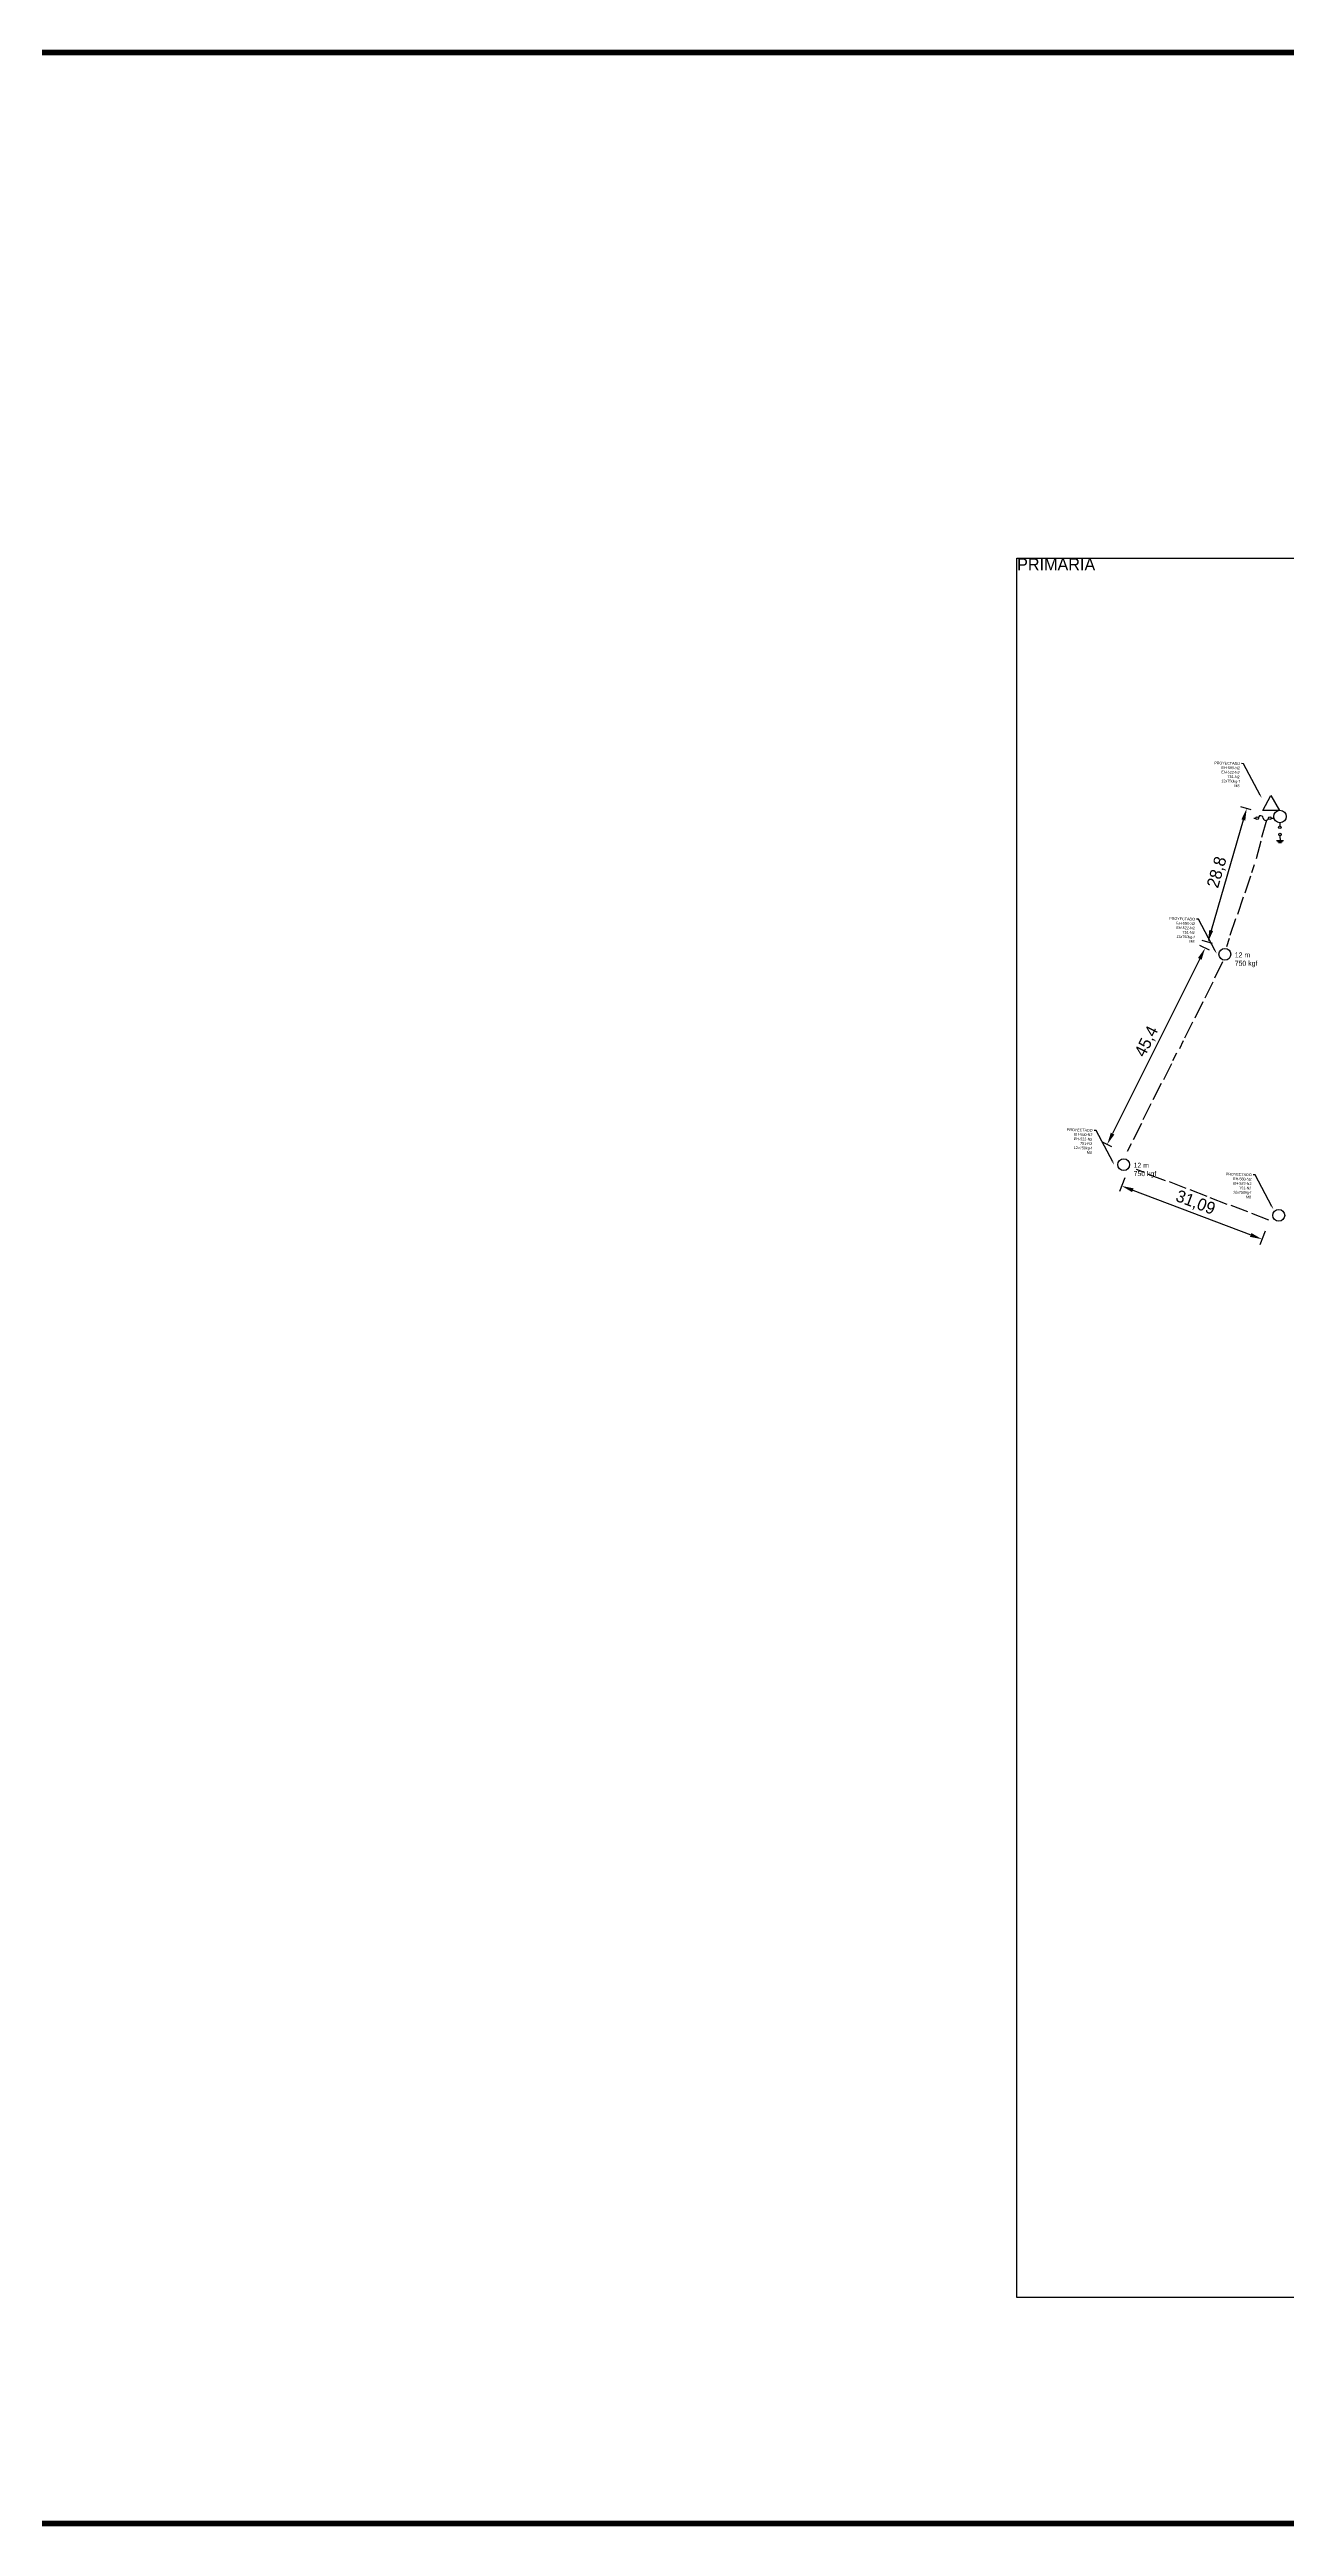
# Model space of a CAD drawing. Header units: millimetres. Extents: x -3588 to 75209, y -3737 to 38254.
# Drawn here: x 31804 to 32060, y 18159 to 18671 of the extents above; entities that cross this region are included whole.
import ezdxf
from ezdxf import colors
from ezdxf.entities.mleader import LeaderData, LeaderLine
from ezdxf.math import Vec2, Vec3

# ---------------------------------------------------------------- set-up
doc = ezdxf.new("R2010")
doc.units = ezdxf.units.MM
doc.linetypes.add('CONTINUA', pattern=[0])
doc.layers.add('Mancheta', color=255, linetype='Continuous')
doc.layers.add('P', color=253, linetype='Continuous')
doc.dimstyles.new('ISO-25', dxfattribs={"dimtxt": 2.5, "dimasz": 2.5, "dimexe": 1.25, "dimexo": 0.625, "dimtad": 1, "dimtxsty": 'Standard', "dimcen": 2.5, "dimadec": 0, "dimazin": 0, "dimtfac": 1, "dimtmove": 0, "dimatfit": 3, "dimfxl": 1, "dimarcsym": 0})

# ---------------------------------------------------------------- blocks, each defined once
blk = doc.blocks.new('*D397')
at = {"color": 0, "lineweight": -2, "transparency": 16777216}
for p, q in [((32026.78, 18437.61), (32025.69, 18434.74)), ((32028.47, 18435.02), (32052.86, 18425.77)), ((32055.84, 18426.58), (32054.75, 18423.71))]:
    blk.add_line(p, q, dxfattribs=at)
at = {"color": 0, "transparency": 16777216}
for points in [[(32028.62, 18435.41), (32028.32, 18434.63), (32026.13, 18435.91)], [(32053.01, 18426.16), (32052.71, 18425.38), (32055.2, 18424.88)]]:
    blk.add_solid(points, dxfattribs=at)
at = {"layer": 'Defpoints', "color": 0, "transparency": 16777216}
for p in [(32027, 18438.2), (32055.2, 18424.88), (32056.06, 18427.17)]:
    blk.add_point(p, dxfattribs=at)
at = {"color": 0, "transparency": 16777216, "insert": (32041.4, 18432.34), "char_height": 2.5, "attachment_point": 5, "rotation": 339.2204}
blk.add_mtext('31,09', dxfattribs=at)
blk = doc.blocks.new('*D398')
at = {"color": 0, "lineweight": -2, "transparency": 16777216}
for p, q in [((32044.36, 18484.66), (32042.31, 18485.68)), ((32042.31, 18482.88), (32024.28, 18446.74)), ((32024.09, 18444.03), (32022.05, 18445.06))]:
    blk.add_line(p, q, dxfattribs=at)
at = {"color": 0, "transparency": 16777216}
for points in [[(32041.94, 18483.07), (32042.69, 18482.7), (32043.43, 18485.12)], [(32023.91, 18446.92), (32024.65, 18446.55), (32023.16, 18444.5)]]:
    blk.add_solid(points, dxfattribs=at)
at = {"layer": 'Defpoints', "color": 0, "transparency": 16777216}
for p in [(32044.92, 18484.38), (32023.16, 18444.5), (32024.65, 18443.75)]:
    blk.add_point(p, dxfattribs=at)
at = {"color": 0, "transparency": 16777216, "insert": (32031.43, 18465.74), "char_height": 2.5, "attachment_point": 5, "rotation": 63.487}
blk.add_mtext('45,4', dxfattribs=at)
blk = doc.blocks.new('*D399')
at = {"color": 0, "lineweight": -2, "transparency": 16777216}
for p, q in [((32051.33, 18511.62), (32044.69, 18488.77)), ((32052.97, 18513.75), (32050.83, 18514.37)), ((32044.92, 18486.1), (32042.79, 18486.72))]:
    blk.add_line(p, q, dxfattribs=at)
at = {"color": 0, "transparency": 16777216}
for points in [[(32050.93, 18511.74), (32051.73, 18511.51), (32052.03, 18514.02)], [(32044.29, 18488.89), (32045.09, 18488.66), (32043.99, 18486.37)]]:
    blk.add_solid(points, dxfattribs=at)
at = {"layer": 'Defpoints', "color": 0, "transparency": 16777216}
for p in [(32053.57, 18513.58), (32043.99, 18486.37), (32045.53, 18485.92)]:
    blk.add_point(p, dxfattribs=at)
at = {"color": 0, "transparency": 16777216, "insert": (32046.01, 18500.78), "char_height": 2.5, "attachment_point": 5, "rotation": 73.7871}
blk.add_mtext('28,8', dxfattribs=at)

msp = doc.modelspace()

# ---------------------------------------------------------------- linework, layer by layer
at = {"color": 10}
for p, q in [((32055.391, 18513.618), (32057.018, 18516.673)), ((32057.018, 18516.673), (32058.839, 18513.553)), ((32053.522, 18512.003), (32053.906, 18512.003)), ((32055.176, 18508.094), (32056.164, 18511.669)), ((32058.839, 18513.553), (32055.338, 18513.553)), ((32057.097, 18512.003), (32057.485, 18512.003)), ((32058.872, 18510.963), (32058.878, 18510.386)), ((32054.038, 18503.64), (32055.045, 18507.284)), ((32059.665, 18507.314), (32058.17, 18507.298)), ((32059.434, 18507.107), (32058.408, 18507.095)), ((32059.216, 18506.904), (32058.625, 18506.897)), ((32058.908, 18508.357), (32058.919, 18507.306)), ((32053.589, 18502.348), (32053.02, 18500.662)), ((32051.32, 18495.649), (32050.113, 18492.066)), ((32052.802, 18500.017), (32051.617, 18496.503)), ((32049.741, 18491.205), (32048.557, 18487.691)), ((32048.41, 18487.083), (32047.841, 18485.397)), ((32047.032, 18482.249), (32045.338, 18478.868)), ((32045.053, 18478.099), (32043.392, 18474.783)), ((32040.798, 18469.798), (32039.137, 18466.482)), ((32042.979, 18473.979), (32041.285, 18470.599)), ((32038.907, 18465.901), (32038.11, 18464.31)), ((32034.869, 18457.953), (32036.532, 18461.268)), ((32036.762, 18461.85), (32037.559, 18463.44)), ((32032.687, 18453.773), (32034.382, 18457.152)), ((32030.612, 18449.653), (32032.274, 18452.968)), ((32027.362, 18443.13), (32028.159, 18444.72)), ((32028.632, 18445.504), (32030.327, 18448.884)), ((32029.156, 18439.406), (32030.816, 18438.767)), ((32031.642, 18438.373), (32035.171, 18437.015)), ((32035.964, 18436.806), (32039.425, 18435.474)), ((32040.266, 18435.141), (32043.794, 18433.783)), ((32044.42, 18433.501), (32047.948, 18432.143)), ((32048.741, 18431.934), (32052.203, 18430.602)), ((32053.043, 18430.269), (32056.572, 18428.911))]:
    msp.add_line(p, q, dxfattribs=at)
msp.add_lwpolyline([(32004.486, 18565.79), (32425.388, 18565.79), (32425.388, 18205.928), (32004.486, 18205.928)], close=True)
for centre, radius in [((32054.183, 18512.01), 0.276), ((32056.82, 18512.006), 0.276), ((32058.917, 18512.332), 1.294), ((32058.878, 18510.122), 0.263), ((32058.902, 18508.616), 0.26), ((32047.514, 18483.837), 1.222), ((32026.58, 18440.312), 1.222), ((32058.661, 18429.826), 1.222)]:
    msp.add_circle(centre, radius, dxfattribs=at)
for centre, radius, start, end in [((32054.939, 18512.031), 0.481, 356.0473, 179.98075), ((32055.981, 18512.097), 0.571, 190.00363, 350.3175)]:
    msp.add_arc(centre, radius, start, end, dxfattribs=at)
at = {"layer": 'P', "color": 254, "const_width": 1.2}
for points in [[(20542.731, 18670.43), (35743.361, 18670.43)], [(20504.468, 18159.154), (35705.098, 18159.154)]]:
    msp.add_lwpolyline(points, dxfattribs=at)

# ---------------------------------------------------------------- texts
at = {"insert": (32004.525, 18565.755), "char_height": 2.5, "attachment_point": 1}
msp.add_mtext_dynamic_manual_height_columns('PRIMARIA ', width=136.11806, gutter_width=12.5, heights=[0], dxfattribs=at)
at = {"color": 10, "char_height": 1.03321, "attachment_point": 1}
for insert in [(32049.562, 18484.221), (32028.628, 18440.697)]:
    msp.add_mtext_dynamic_manual_height_columns('12 m^J750 kgf ', width=21.10344, gutter_width=5.166, heights=[0], dxfattribs=dict(at, insert=insert))

# ---------------------------------------------------------------- dimensions: what is measured, and where the dimension line sits
at = {"color": 1}
for p1, p2, distance, picture, middle in [((32053.566, 18513.577), (32045.525, 18485.924), -1.6, '*D399', (32046.008, 18500.779)), ((32044.919, 18484.379), (32024.653, 18443.755), -1.664, '*D398', (32031.433, 18465.74)), ((32026.999, 18438.198), (32056.065, 18427.168), -2.448, '*D397', (32041.402, 18432.343))]:
    dim = msp.add_aligned_dim(p1=p1, p2=p2, distance=distance, dimstyle='ISO-25', dxfattribs=at)
    dim.commit()
    dim.dimension.update_dxf_attribs({"geometry": picture, "text_midpoint": middle})

# ---------------------------------------------------------------- leaders
at = {"layer": 'Mancheta', "color": 1, "linetype": 'CONTINUA'}
ml = msp.add_multileader_mtext('Standard', dxfattribs=at)
ml.set_content('PROYECTADO\\PEH-580-N2\\PEH-522-N2\\P751-N2    \\P12x750kg-f\\PM8', color=1)
ml.set_leader_properties()
ml.build(insert=Vec2(0, 0))
ml.multileader.update_dxf_attribs({"arrow_head_size": 0.648})
ctx = ml.context
ctx.base_point, ctx.char_height, ctx.arrow_head_size, ctx.landing_gap_size, ctx.plane_origin, ctx.plane_x_axis, ctx.plane_y_axis = Vec3(32044.988, 18523.448), 0.5529, 0.648, 0.324, Vec3(32052.822, 18532.036), Vec3(0.9996111, -0.027885), Vec3(0.027885, 0.9996111)
ctx.text_align_type = 2
notes = []
notes.append((ctx, [(0, (1, 1, 0), (32051.38, 18523.27), (-0.9996111, 0.027885), 0.401, [(0, [(32055.123, 18516.18)], 0, [])])]))
ctx.mtext.insert, ctx.mtext.text_direction, ctx.mtext.rotation, ctx.mtext.width, ctx.mtext.alignment, ctx.mtext.flow_direction = Vec3(32050.663, 18523.571), Vec3(0.9996111, -0.027885), 6.2552967, 5.37864, 3, 5
ml = msp.add_multileader_mtext('Standard', dxfattribs=at)
ml.set_content('PROYECTADO\\PEH-580-N2\\PEH-522-N2\\P751-N2    \\P12x750kg-f\\PM8', color=1)
ml.set_leader_properties()
ml.build(insert=Vec2(0, 0))
ml.multileader.update_dxf_attribs({"arrow_head_size": 0.648})
ctx = ml.context
ctx.base_point, ctx.char_height, ctx.arrow_head_size, ctx.landing_gap_size, ctx.plane_origin, ctx.plane_x_axis, ctx.plane_y_axis = Vec3(32035.674, 18491.251), 0.5529, 0.648, 0.324, Vec3(32043.507, 18499.839), Vec3(0.9996111, -0.027885), Vec3(0.027885, 0.9996111)
ctx.text_align_type = 2
notes.append((ctx, [(0, (1, 1, 0), (32042.065, 18491.073), (-0.9996111, 0.027885), 0.401, [(0, [(32045.809, 18483.983)], 0, [])])]))
ctx.mtext.insert, ctx.mtext.text_direction, ctx.mtext.rotation, ctx.mtext.width, ctx.mtext.alignment, ctx.mtext.flow_direction = Vec3(32041.348, 18491.374), Vec3(0.9996111, -0.027885), 6.2552967, 5.37864, 3, 5
ml = msp.add_multileader_mtext('Standard', dxfattribs=at)
ml.set_content('PROYECTADO\\PEH-580-N2\\PEH-522-N2\\P751-N2    \\P12x750kg-f\\PM8', color=1)
ml.set_leader_properties()
ml.build(insert=Vec2(0, 0))
ml.multileader.update_dxf_attribs({"arrow_head_size": 0.648})
ctx = ml.context
ctx.base_point, ctx.char_height, ctx.arrow_head_size, ctx.landing_gap_size, ctx.plane_origin, ctx.plane_x_axis, ctx.plane_y_axis = Vec3(32014.469, 18447.563), 0.5529, 0.648, 0.324, Vec3(32022.302, 18456.15), Vec3(0.9996111, -0.027885), Vec3(0.027885, 0.9996111)
ctx.text_align_type = 2
notes.append((ctx, [(0, (1, 1, 0), (32020.86, 18447.385), (-0.9996111, 0.027885), 0.401, [(0, [(32024.603, 18440.295)], 0, [])])]))
ctx.mtext.insert, ctx.mtext.text_direction, ctx.mtext.rotation, ctx.mtext.width, ctx.mtext.alignment, ctx.mtext.flow_direction = Vec3(32020.143, 18447.686), Vec3(0.9996111, -0.027885), 6.2552967, 5.37864, 3, 5
ml = msp.add_multileader_mtext('Standard', dxfattribs=at)
ml.set_content('PROYECTADO\\PEH-580-N2\\PEH-522-N2\\P751-N2    \\P12x750kg-f\\PM8', color=1)
ml.set_leader_properties()
ml.build(insert=Vec2(0, 0))
ml.multileader.update_dxf_attribs({"arrow_head_size": 0.648})
ctx = ml.context
ctx.base_point, ctx.char_height, ctx.arrow_head_size, ctx.landing_gap_size, ctx.plane_origin, ctx.plane_x_axis, ctx.plane_y_axis = Vec3(32047.401, 18438.368), 0.5529, 0.648, 0.324, Vec3(32055.234, 18446.955), Vec3(0.9996111, -0.027885), Vec3(0.027885, 0.9996111)
ctx.text_align_type = 2
notes.append((ctx, [(0, (1, 1, 0), (32053.792, 18438.19), (-0.9996111, 0.027885), 0.401, [(0, [(32057.535, 18431.1)], 0, [])])]))
ctx.mtext.insert, ctx.mtext.text_direction, ctx.mtext.rotation, ctx.mtext.width, ctx.mtext.alignment, ctx.mtext.flow_direction = Vec3(32053.075, 18438.491), Vec3(0.9996111, -0.027885), 6.2552967, 5.37864, 3, 5
for ctx, leaders in notes:
    for number, flags, end, landing, length, lines in leaders:
        leader = LeaderData()
        leader.index, (leader.has_last_leader_line, leader.has_dogleg_vector, leader.attachment_direction) = number, flags
        leader.last_leader_point, leader.dogleg_vector, leader.dogleg_length = Vec3(end), Vec3(landing), length
        for number, points, colour, breaks in lines:
            line = LeaderLine()
            line.index, line.vertices, line.color, line.breaks = number, Vec3.list(points), colors.encode_raw_color(colour), breaks
            leader.lines.append(line)
        ctx.leaders.append(leader)

doc.saveas('drawing.dxf')
